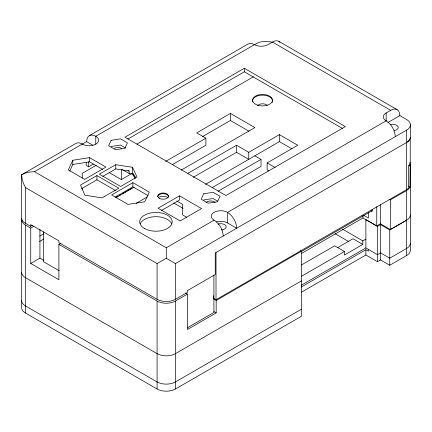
<?xml version="1.0" encoding="UTF-8"?>
<svg xmlns="http://www.w3.org/2000/svg" width="432" height="432" viewBox="0 0 432 432"><rect width="100%" height="100%" fill="white"/><g stroke="black" fill="none" stroke-linecap="round" stroke-linejoin="round"><path stroke-width="0.65" d="M60.944 243.2L58.903 244.377L58.903 279.725L30.737 263.461L30.753 228.112L33.815 226.341M30.737 263.461L39.922 258.158L39.928 229.333M227.567 222.982L227.572 212.366L386.17 120.803C391.495 124.227 394.978 130.351 395.28 136.663M410.4 243.173A12.987 7.501 0 0 1 406.593 248.476L389.756 258.196L380.57 252.893L377.509 254.659L365.877 247.946L365.877 219.661L377.509 226.373L380.57 224.608L389.756 229.91L406.593 220.19A12.987 7.501 0 0 0 410.4 214.888M82.172 144.218L86.654 141.626L86.967 139.061L87.874 137.03L89.327 135.67L248 44.059L249.885 43.459L252.083 43.67L254.437 44.669A9.526 5.497 0 0 0 267.91 44.669L272.425 42.061A12.825 7.403 -60 0 1 278.937 41.407L397.197 109.679L398.644 111.04L399.551 113.071L399.859 115.636L406.593 119.524A12.987 7.501 0 0 1 406.593 130.129L406.593 142.506L215.249 252.974L215.249 274.541L187.391 290.628L187.391 292.394L175.451 299.284A12.987 7.501 0 0 1 157.081 299.284L58.898 242.6L58.898 240.835L30.731 224.57L30.731 226.341L32.454 225.347M389.351 199.282L390.371 199.87L406.593 190.582L408.661 189.027L409.957 187.218L410.179 162.216M72.814 160.245L68.299 169.922L84.677 179.383L105.953 167.092L89.575 157.637L72.814 160.245L72.814 164.457L69.709 171.115M213.721 295.753L213.721 298.404L216.016 299.727L406.436 189.788L408.499 188.239L408.499 166.142L409.795 164.333L410.238 161.962L410.238 137.295M157.081 299.284L157.081 263.579L166.282 258.277L175.451 263.579L175.451 299.284M30.731 226.341L25.434 223.279A12.987 7.501 0 0 1 21.632 217.982L21.6 174.755L25.369 173.075L29.754 172.022L34.463 171.666L82.312 144.045L84.353 145.001A9.526 5.497 0 0 0 95.85 144.131A9.526 5.497 0 0 0 97.362 137.489L95.764 136.28A12.803 7.393 60 0 0 89.327 135.67M254.437 44.669L95.764 136.28L95.764 144.234M254.329 44.82L256.581 43.519A12.987 7.501 0 0 1 272.257 42.331M244.334 68.267L124.934 137.203L225.963 195.529L345.362 126.598L244.334 68.267L244.334 71.804L127.845 139.055M86.206 162.135L86.206 165.397L88.657 166.806L93.247 164.155M96.217 165.267L82.226 173.345L82.226 178.065M136.89 144.088L253.519 76.75M96.925 175.57L80.541 185.031L84.834 195.194L102.076 197.878L118.811 188.212L96.925 175.57L96.925 179.793L115.355 190.442M115.749 164.7L99.371 174.161L120.647 186.446L137.03 176.985L132.511 167.314L115.749 164.7L115.749 168.923L102.762 176.423M81.675 188.6L96.925 179.793M181.165 170.138L254.891 127.575L230.396 113.432L196.722 132.872L205.907 138.175L205.907 145.249L172.314 164.641M109.096 172.508L121.338 179.577L131.846 173.513M202.527 136.593L230.396 120.501L249.059 131.274M165.737 161.368L205.907 138.175M39.76 236.137L43.816 233.793M132.894 182.639L111.618 194.924L127.996 204.385L144.758 201.776L149.272 192.094L132.894 182.639L132.894 186.867L148.144 195.674M115.069 197.159L132.894 186.867M39.641 241.418L43.729 239.058M116.667 196.949L117.833 196.274M119.583 195.264L120.749 194.589M122.504 193.579L123.671 192.904M124.837 192.229L126.004 191.554M127.753 190.544L128.92 189.875M130.086 189.2L131.836 188.19M116.122 197.618L134.233 187.159M187.947 173.291L236.52 145.249L248.767 152.318L279.38 134.644L297.751 145.249L267.138 162.923L267.138 169.906L268.861 170.915M136.242 203.294L147.339 196.884M193.147 177.358L236.52 152.318L248.767 159.3L248.767 152.318M179.507 195.842L158.074 208.213L180.117 220.941L201.55 208.57L179.507 195.842L179.507 200.081L161.552 210.449M205.535 184.345L279.38 141.626L279.38 134.644M212.242 187.547L261.014 159.386L261.014 166.46L218.047 191.268M386.17 120.803L386.084 120.766A9.526 5.497 0 0 1 386.084 112.984L390.685 110.338A12.825 7.398 -60.1 0 1 397.197 109.679M34.463 171.666L166.266 247.763L214.105 220.142C219.434 223.565 222.923 229.689 223.22 236.007M387.882 122.564L399.859 115.636M175.451 263.579L406.593 130.129M58.903 244.377L157.081 301.034A12.987 7.501 0 0 0 175.446 301.034L187.396 294.138L187.396 329.508L216.178 312.892L216.178 300.51L301.433 251.219L300.413 250.63M301.563 251.429L372.254 210.616M301.196 253.622L362.966 217.96L376.747 225.914L380.419 223.792L390.371 229.538L406.593 220.19M187.234 327.861L213.905 312.466L213.905 275.26M301.412 265.01L334.649 245.819L344.444 251.478L344.444 255.01L362.815 244.404L362.815 240.872L342.527 229.154M337.522 247.698L353.02 238.75L362.815 244.404M301.228 276.431L344.444 251.478M362.815 240.872L365.877 239.101M301.433 280.903L175.451 353.641A12.987 7.501 0 0 1 157.081 353.641L25.434 277.636A12.987 7.501 0 0 1 21.643 272.327M301.19 285.293L365.877 247.946M301.163 287.075L365.877 249.712L368.329 251.127L368.329 249.356M301.163 292.378L365.877 255.015L377.509 261.733L380.57 259.961L389.756 265.264L406.593 255.544A12.987 7.501 0 0 0 410.4 250.241L410.4 164.068M301.433 309.188L175.451 381.926A12.987 7.501 0 0 1 157.081 381.926L25.434 305.921A12.987 7.501 0 0 1 21.632 300.618M21.638 219.742L21.632 307.687A12.987 7.501 0 0 0 25.434 312.989L157.081 388.994A12.987 7.501 0 0 0 175.451 388.994L301.433 316.262L301.433 251.219M111.132 146.513L120.544 145.06L125.707 148.041M72.814 164.457L89.575 161.849L102.568 169.349M203.715 199.967L213.122 198.509L217.717 201.161M115.749 168.923L129.157 171.013L129.157 173.491L132.511 174.01L133.418 175.948L135.151 176.947M185.355 292.972L187.396 294.138M272.425 42.061L390.685 110.338M408.791 165.337L409.957 166.012M244.334 71.804L342.446 128.444M408.256 186.241L409.957 187.218M279.38 141.626L292.01 148.916M371.083 210.735L372.152 211.351L372.152 209.363M363.517 215.206L368.48 218.068L368.48 212.765M254.891 155.855L261.014 159.386M267.138 162.923L275.173 167.562M334.967 233.636L348.943 241.704M86.654 141.626L92.918 145.244M128.007 170.348L129.157 171.013M122.456 169.619L129.157 173.491M176.785 200.988L182.569 204.325L182.569 214.931L186.651 217.285M173.815 203.078L183.076 208.424M82.312 144.045A12.803 7.393 60 0 0 75.875 143.435L21.6 174.755L22.091 178.891L23.382 183.26L25.434 187.574L157.081 263.579M213.624 299.036L216.178 300.51M213.905 311.585L216.178 312.892M21.838 218.435A12.987 7.501 0 0 0 25.445 225.045L30.753 228.112M39.922 258.158L43.945 260.48M59.195 270.761L43.54 261.727L43.54 231.827M214.105 220.142L212.582 219.013A9.509 5.492 0 0 1 214.882 211.891A9.509 5.492 0 0 1 227.405 212.285C232.821 215.671 236.363 221.87 236.671 228.242L227.405 222.89A9.509 5.492 0 0 0 216.454 221.924M278.937 41.407L279.904 42.314M135.637 178.232L133.418 173.47L133.418 175.948M166.282 258.277L166.266 247.763M410.4 124.826L410.4 137.203A12.987 7.501 0 0 1 406.593 142.506M406.593 190.582L406.593 255.544M406.436 189.788L406.436 142.598A12.987 7.501 0 0 0 410.189 137.948M390.371 199.87L390.371 229.538M389.756 229.91L389.756 265.264M386.17 112.946L386.17 120.901M380.57 224.608L380.57 259.961M380.419 204.579L380.419 223.792M377.509 226.373L377.509 261.733M376.747 206.701L376.747 225.914M365.877 249.712L365.877 255.015M362.966 215.503L362.966 217.96M236.52 145.249L236.52 152.318M230.396 113.432L230.396 120.501M216.016 252.536L216.016 299.727M175.446 301.034L175.451 388.994M157.081 301.034L157.081 388.994M134.725 176.569L134.725 178.54M132.511 167.314L132.511 174.01M121.338 169.636L121.338 179.577M89.575 157.637L89.575 161.849M88.657 161.573L88.657 166.806M82.226 188.163L82.226 189.524M25.445 225.045L25.434 312.989M25.434 187.574L25.434 223.279M390.112 124.772A5.411 3.127 0 0 1 397.818 126.284A5.411 3.127 0 0 1 394.222 130.496M218.057 224.116A5.411 3.127 0 0 1 225.925 225.882A5.411 3.127 0 0 1 221.233 229.932M157.718 196.814A5.411 3.121 0 0 1 163.129 193.687A5.411 3.121 0 0 1 168.539 196.814M158.231 197.521A6.928 4.001 0 0 1 168.026 197.521M114.345 148.37A5.195 2.997 0 0 1 121.694 148.37M206.102 202.441A5.195 2.997 0 0 1 215.098 202.441M140.249 223.641A16.238 9.374 0 0 1 155.936 216.691A16.238 9.374 0 0 1 171.617 223.641M272.462 101.38A9.958 5.751 0 0 1 272.165 102.368M252.736 101.882A9.958 5.751 0 0 1 261.673 95.153A9.958 5.751 0 0 1 272.5 100.883M257.855 105.332A5.411 3.127 0 0 1 267.23 105.332M111.132 140.33L108.61 145.762L115.501 149.737L124.907 148.279L127.429 142.846L120.544 138.872L111.132 140.33M203.715 193.779L201.193 199.211L208.078 203.186L217.49 201.733L220.012 196.301L213.122 192.321L203.715 193.779M159.3 198.315A5.411 3.121 0 0 0 168.356 196.916A5.411 3.121 0 0 0 161.725 193.093A5.411 3.121 0 0 0 159.3 198.315M144.45 228.458A16.238 9.374 0 0 0 171.617 224.257A16.238 9.374 0 0 0 151.729 212.776A16.238 9.374 0 0 0 144.45 228.458M257.564 105.154A9.958 5.751 0 0 0 272.5 100.175A9.958 5.751 0 0 0 257.564 95.197A9.958 5.751 0 0 0 257.564 105.154"/></g></svg>
